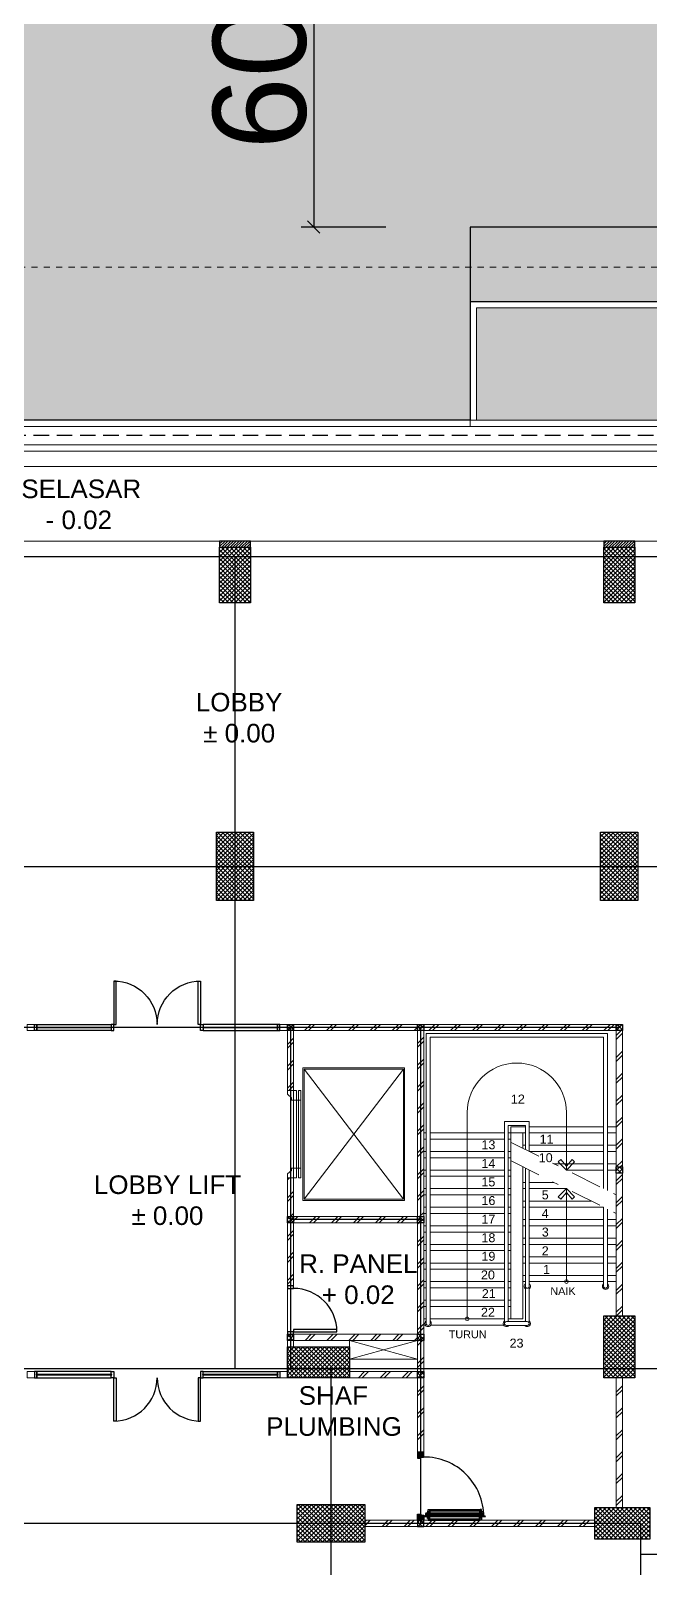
# Model space of a CAD drawing. Header units: inches. Extents: x 0 to 558, y -1 to 295.
# Drawn here: x 333.09 to 343.09, y 173.35 to 198.15 of the extents above; entities that cross this region are included whole.
import ezdxf

# ---------------------------------------------------------------- set-up
doc = ezdxf.new("R2010")
doc.units = ezdxf.units.IN
doc.header["$MEASUREMENT"] = 0
for name, pattern in [('$0$HIDDEN', [0.375, 0.25, -0.125]), ('DASHDOT', [1, 0.5, -0.25, 0, -0.25]), ('DASHDOT2', [0.5, 0.25, -0.125, 0, -0.125])]:
    doc.linetypes.add(name, pattern=pattern)
doc.layers.get('defpoints').update_dxf_attribs({"color": 1})
for name, color, linetype, lineweight in [('ars', 11, 'Continuous', 0), ('ars @ 1', 11, 'Continuous', 0), ('ARSIR', 31, 'Continuous', 5), ('ARSIR BETON', 8, 'Continuous', 5), ('DINDING2', 146, 'Continuous', 5), ('GSB', 1, 'Continuous', 15), ('KOL', 1, 'Continuous', 30), ('KOLOM', 4, 'Continuous', 9), ('lan', 7, 'Continuous', 15), ('LIFT', 15, 'Continuous', 15), ('NOT', 7, 'Continuous', 20), ('RUMPUT', 93, 'Continuous', 0), ('SANITAIR', 15, 'Continuous', 9), ('Stair', 7, 'Continuous', 15), ('tem', 5, 'Continuous', 20), ('u', 6, 'Continuous', 20)]:
    doc.layers.add(name, color=color, linetype=linetype, lineweight=lineweight)
doc.layers.add('as', color=1, linetype='Continuous', plot=False)
for name, color, linetype in [('HID', 1, 'Continuous'), ('KACA', 151, 'Continuous'), ('Kusen', 30, 'Continuous'), ('LANTAI', 57, 'Continuous'), ('STL', 6, 'Continuous')]:
    doc.layers.add(name, color=color, linetype=linetype)
doc.styles.add('RM25', font='arial.ttf')
doc.styles.get("Standard").update_dxf_attribs({"font": 'arial.ttf'})
doc.dimstyles.new('sk-100 (SITE)', dxfattribs={"dimtxt": 1.5, "dimasz": 0.2, "dimexe": 0.2, "dimexo": 0, "dimgap": 0.1, "dimtad": 1, "dimdec": 0, "dimlfac": 100, "dimzin": 0, "dimdsep": 46, "dimtxsty": 'Standard', "dimblk": 'OBLIQUE', "dimcen": 0.09, "dimadec": 0, "dimazin": 0, "dimtfac": 1, "dimtdec": 0, "dimtofl": 0, "dimtmove": 0, "dimatfit": 3, "dimldrblk": 'OBLIQUE', "dimfxl": 1, "dimtolj": 1, "dimtzin": 0, "dimarcsym": 0})
pattern_1 = [(45, (0, -5), (-0.03535534, 0.03535534), []), (135, (0, -5), (-0.03535534, -0.03535534), [])]
pattern_2 = [(45, (6.3875, 0.04), (-0.1767767, 0.1767767), []), (45, (6.45, 0.04), (-0.1767767, 0.1767767), [])]
pattern_3 = [(225, (1.1, 1e-06), (-0.014142, 0.014142), []), (135, (1.1, 1e-06), (0.014142, 0.014142), [])]
pattern_4 = [(315, (-2e-13, 1e-06), (0.014142, 0.014142), []), (45, (-2e-13, 1e-06), (-0.014142, 0.014142), [])]
pattern_5 = [(45, (1595.60661, -394.4702), (-0.176776695, 0.176776695), []), (45, (1595.66911, -394.4702), (-0.176776695, 0.176776695), [])]
pattern_6 = [(45, (1595.55162, -394.4702), (-0.176776695, 0.176776695), []), (45, (1595.61412, -394.4702), (-0.176776695, 0.176776695), [])]
pattern_7 = [(86.66969, (37.0798, 226.14725), (-0.5066041, 0.569206), [0.142875, -0.934755]), (41.66969, (37.0798, 226.14725), (-0.5066045, 0.5692064), [0.142875, -0.619125]), (131.66969, (37.0798, 226.14725), (-0.5692064, -0.5066045), [0.142875, -0.619125])]

# ---------------------------------------------------------------- blocks, each defined once
blk = doc.blocks.new('k1')
at = {"layer": 'ars'}
h = blk.add_hatch(dxfattribs=at)
h.set_pattern_fill('_USER', color=256, scale=0.05, angle=45, double=1, pattern_type=0)
h.set_pattern_definition(pattern_1)
h.paths.add_polyline_path([(-0.3, -0.55), (0.3, -0.55), (0.3, 0.55), (-0.3, 0.55)])
at = {"layer": 'KOL'}
blk.add_lwpolyline([(-0.3, -0.55), (0.3, -0.55), (0.3, 0.55), (-0.3, 0.55)], close=True, dxfattribs=at)
blk = doc.blocks.new('k3')
at = {"layer": 'ars'}
h = blk.add_hatch(dxfattribs=at)
h.set_pattern_fill('_USER', color=256, scale=0.05, angle=45, double=1, pattern_type=0)
h.set_pattern_definition([(45, (0, -5.05), (-0.03535534, 0.03535534), []), (135, (0, -5.05), (-0.03535534, -0.03535534), [])])
h.paths.add_polyline_path([(-0.25, -0.45), (0.25, -0.45), (0.25, 0.45), (-0.25, 0.45)])
at = {"layer": 'KOL'}
blk.add_lwpolyline([(-0.25, -0.45), (0.25, -0.45), (0.25, 0.45), (-0.25, 0.45)], close=True, dxfattribs=at)
blk = doc.blocks.new('K 10.10')
at = {"layer": 'ars'}
h = blk.add_hatch(dxfattribs=at)
h.set_pattern_fill('_USER', color=256, scale=0.05, angle=45, double=1, pattern_type=0)
h.set_pattern_definition([(45, (0, 0), (-0.035355339, 0.035355339), []), (135, (0, 0), (-0.035355339, -0.035355339), [])])
h.paths.add_polyline_path([(1560.538, 1380.407), (1560.638, 1380.407), (1560.638, 1380.507), (1560.538, 1380.507)])
at = {"layer": 'KOL'}
blk.add_lwpolyline([(1560.538, 1380.407), (1560.638, 1380.407), (1560.638, 1380.507), (1560.538, 1380.507)], close=True, dxfattribs=at)
blk = doc.blocks.new('D-P90')
at = {"layer": 'ars'}
h = blk.add_hatch(dxfattribs=at)
h.set_pattern_fill('ANSI37', color=256, scale=0.005, angle=-90, style=0)
h.set_pattern_definition([(45, (-1350.94906, -1248.591899), (0.01122532015, -0.01122532015), []), (315, (-1350.94906, -1248.591899), (-0.01122532015, -0.01122532015), [])])
h.paths.add_polyline_path([(0.009, -0.183, -0.414214), (0.01, -0.184), (0.01, -1.116, -0.414214), (0.009, -1.117), (-0.034, -1.117, 0.414214), (-0.037, -1.12), (-0.037, -1.142, -1), (-0.038, -1.142), (-0.038, -0.158, -1), (-0.037, -0.158), (-0.037, -0.181, 0.414214), (-0.034, -0.183)])
at = {"layer": 'as'}
for p, q in [((-0.04, -0.158), (-0.046, -0.158)), ((-0.042, -0.161), (-0.042, -0.155))]:
    blk.add_line(p, q, dxfattribs=at)
at = {"layer": 'HID'}
for p, q in [((-0.044, -0.125), (-0.092, -0.077)), ((-0.042, -0.123), (-0.091, -0.075)), ((-0.066, -0.147), (-0.023, -0.104)), ((-0.063, -0.147), (-0.023, -0.107)), ((0.966, -0.147), (0.923, -0.104)), ((0.963, -0.147), (0.923, -0.107)), ((0.942, -0.123), (0.991, -0.075)), ((0.944, -0.125), (0.992, -0.077))]:
    blk.add_line(p, q, dxfattribs=at)
for points in [[(-0.044, -0.125), (-0.044, -0.125), (-0.042, -0.123), (-0.042, -0.123)], [(0.944, -0.125), (0.944, -0.125), (0.942, -0.123), (0.942, -0.123)]]:
    blk.add_lwpolyline(points, dxfattribs=at)
at = {"layer": 'KOL'}
blk.add_line((0.97, -0.13), (0.97, -0.15), dxfattribs=at)
at = {"layer": 'Kusen', "ltscale": 2}
for p, q in [((-0.099, -0.221), (-0.099, -1.06)), ((-0.079, -0.241), (-0.079, -1.06)), ((-0.074, -0.211), (-0.04, -0.211)), ((-0.074, -0.221), (-0.074, -0.211)), ((-0.074, -0.251), (-0.074, -0.241)), ((-0.061, -0.251), (-0.061, -0.211)), ((-0.04, -0.251), (-0.04, -0.211)), ((0.046, -0.211), (0.012, -0.211)), ((0.012, -0.251), (0.012, -0.211)), ((0.033, -0.251), (0.033, -0.211)), ((0.046, -0.221), (0.046, -0.211)), ((0.046, -0.251), (0.046, -0.241)), ((0.053, -0.241), (0.053, -1.06)), ((0.073, -0.221), (0.073, -1.06)), ((-0.074, -0.251), (-0.04, -0.251)), ((0.046, -0.251), (0.012, -0.251)), ((-0.074, -1.05), (-0.04, -1.05)), ((-0.074, -1.05), (-0.074, -1.06)), ((-0.074, -1.08), (-0.074, -1.09)), ((-0.074, -1.09), (-0.04, -1.09)), ((-0.061, -1.05), (-0.061, -1.09)), ((-0.04, -1.05), (-0.04, -1.09)), ((0.046, -1.05), (0.012, -1.05)), ((0.012, -1.05), (0.012, -1.09)), ((0.046, -1.09), (0.012, -1.09)), ((0.033, -1.05), (0.033, -1.09)), ((0.046, -1.05), (0.046, -1.06)), ((0.046, -1.08), (0.046, -1.09))]:
    blk.add_line(p, q, dxfattribs=at)
at = {"layer": 'Kusen'}
for p, q in [((-0.042, -0.155), (-0.038, -0.156)), ((-0.042, -0.157), (-0.038, -0.158))]:
    blk.add_line(p, q, dxfattribs=at)
at = {"layer": 'Kusen', "ltscale": 2}
for points in [[(-0.099, -0.241), (-0.061, -0.241), (-0.061, -0.221), (-0.099, -0.221), (-0.099, -0.241)], [(0.073, -0.241), (0.033, -0.241), (0.033, -0.221), (0.073, -0.221), (0.073, -0.241)], [(-0.101, -1.06), (-0.061, -1.06), (-0.061, -1.08), (-0.101, -1.08), (-0.101, -1.06)], [(0.073, -1.06), (0.033, -1.06), (0.033, -1.08), (0.073, -1.08), (0.073, -1.06)]]:
    blk.add_lwpolyline(points, dxfattribs=at)
at = {"layer": 'Kusen'}
blk.add_circle((-0.042, -0.158), 0.001, dxfattribs=at)
for radius, start, end in [(0.0025, 75.7804, 11.3851), (0.961, 270, 0.4597)]:
    blk.add_arc((-0.042, -0.158), radius, start, end, dxfattribs=at)
at = {"layer": 'STL'}
for p, q in [((-0.038, -0.158), (-0.038, -1.142)), ((-0.037, -0.181), (-0.037, -0.158)), ((-0.034, -0.183), (0.009, -0.183)), ((0.01, -0.184), (0.01, -1.116)), ((-0.037, -1.12), (-0.037, -1.142)), ((-0.034, -1.117), (0.009, -1.117))]:
    blk.add_line(p, q, dxfattribs=at)
for points in [[(0, -0.1), (0, -0.103), (-0.019, -0.103, 0.414214), (-0.02, -0.105), (-0.02, -0.148, -0.414214), (-0.022, -0.15), (-0.068, -0.15, -0.414214), (-0.07, -0.148), (-0.07, -0.13), (-0.067, -0.13), (-0.067, -0.146, 0.414214), (-0.065, -0.147), (-0.024, -0.147, 0.414214), (-0.023, -0.146), (-0.023, -0.102, -0.414214), (-0.021, -0.1)], [(0.9, -0.1), (0.9, -0.103), (0.919, -0.103, -0.414214), (0.92, -0.105), (0.92, -0.148, 0.414214), (0.922, -0.15), (0.968, -0.15, 0.414214), (0.97, -0.148), (0.97, -0.13), (0.967, -0.13), (0.967, -0.146, -0.414214), (0.966, -0.147), (0.925, -0.147, -0.414214), (0.923, -0.146), (0.923, -0.102, 0.414214), (0.921, -0.1)]]:
    blk.add_lwpolyline(points, format="xyb", close=True, dxfattribs=at)
blk.add_lwpolyline([(0.009, -0.182), (-0.034, -0.182, -0.414214), (-0.035, -0.181), (-0.035, -0.158, 1), (-0.04, -0.158), (-0.04, -1.142, 1), (-0.035, -1.142), (-0.035, -1.12, -0.414214), (-0.034, -1.119), (0.009, -1.119, 0.414214), (0.012, -1.116), (0.012, -0.184)], format="xyb", dxfattribs=at)
for centre, radius, start, end in [((-0.038, -0.158), 0.00075, 0, 180), ((-0.034, -0.181), 0.0025, 180, 270), ((0.009, -0.184), 0.0025, 360, 90), ((0.009, -0.184), 0.001, 360, 90), ((-0.038, -1.142), 0.00075, 180, 0), ((-0.034, -1.12), 0.0025, 90, 180), ((0.009, -1.116), 0.001, 270, 0)]:
    blk.add_arc(centre, radius, start, end, dxfattribs=at)
blk = doc.blocks.new('PINTU DARURAT')
at = {"layer": 'ARSIR'}
h = blk.add_hatch(dxfattribs=at)
h.set_pattern_fill('_USER', color=256, scale=0.02, angle=315, style=0, double=1, pattern_type=0)
h.set_pattern_definition(pattern_4)
edge = h.paths.add_edge_path()
edge.add_line((0, 0), (0.1, 0))
edge.add_line((0.1, 0), (0.1, 0.05))
edge.add_line((0.1, 0.05), (0.077, 0.05))
edge.add_line((0.077, 0.05), (0.077, 0.096))
edge.add_arc((0.076, 0.096), 0.0015, 360, 450)
edge.add_line((0.075, 0.097), (0.035, 0.097))
edge.add_arc((0.035, 0.096), 0.0015, 90, 180)
edge.add_line((0.033, 0.096), (0.033, 0.08))
edge.add_line((0.033, 0.08), (0.03, 0.08))
edge.add_line((0.03, 0.08), (0.03, 0.1))
edge.add_line((0.03, 0.1), (0, 0.1))
edge.add_line((0, 0.1), (0, 0))
h = blk.add_hatch(dxfattribs=at)
h.set_pattern_fill('_USER', color=256, scale=0.02, angle=315, style=0, double=1, pattern_type=0)
h.set_pattern_definition(pattern_4)
edge = h.paths.add_edge_path()
edge.add_line((0, 0), (0.1, 0))
edge.add_line((0.1, 0), (0.1, 0.05))
edge.add_line((0.1, 0.05), (0.077, 0.05))
edge.add_line((0.077, 0.05), (0.077, 0.096))
edge.add_arc((0.076, 0.096), 0.0015, 360, 450)
edge.add_line((0.075, 0.097), (0.035, 0.097))
edge.add_arc((0.035, 0.096), 0.0015, 90, 180)
edge.add_line((0.033, 0.096), (0.033, 0.08))
edge.add_line((0.033, 0.08), (0.03, 0.08))
edge.add_line((0.03, 0.08), (0.03, 0.1))
edge.add_line((0.03, 0.1), (0, 0.1))
edge.add_line((0, 0.1), (0, 0))
h = blk.add_hatch(dxfattribs=at)
h.set_pattern_fill('_USER', color=256, scale=0.02, angle=315, style=0, double=1, pattern_type=0)
h.set_pattern_definition(pattern_3)
edge = h.paths.add_edge_path()
edge.add_line((1.1, 0), (1, 0))
edge.add_line((1, 0), (1, 0.05))
edge.add_line((1, 0.05), (1.023, 0.05))
edge.add_line((1.023, 0.05), (1.023, 0.096))
edge.add_arc((1.024, 0.096), 0.0015, -630, -540, ccw=False)
edge.add_line((1.024, 0.097), (1.065, 0.097))
edge.add_arc((1.065, 0.096), 0.0015, -360, -270, ccw=False)
edge.add_line((1.067, 0.096), (1.067, 0.08))
edge.add_line((1.067, 0.08), (1.07, 0.08))
edge.add_line((1.07, 0.08), (1.07, 0.1))
edge.add_line((1.07, 0.1), (1.1, 0.1))
edge.add_line((1.1, 0.1), (1.1, 0))
h = blk.add_hatch(dxfattribs=at)
h.set_pattern_fill('_USER', color=256, scale=0.02, angle=315, style=0, double=1, pattern_type=0)
h.set_pattern_definition(pattern_3)
edge = h.paths.add_edge_path()
edge.add_line((1.1, 0), (1, 0))
edge.add_line((1, 0), (1, 0.05))
edge.add_line((1, 0.05), (1.023, 0.05))
edge.add_line((1.023, 0.05), (1.023, 0.096))
edge.add_arc((1.024, 0.096), 0.0015, -630, -540, ccw=False)
edge.add_line((1.024, 0.097), (1.065, 0.097))
edge.add_arc((1.065, 0.096), 0.0015, -360, -270, ccw=False)
edge.add_line((1.067, 0.096), (1.067, 0.08))
edge.add_line((1.067, 0.08), (1.07, 0.08))
edge.add_line((1.07, 0.08), (1.07, 0.1))
edge.add_line((1.07, 0.1), (1.1, 0.1))
edge.add_line((1.1, 0.1), (1.1, 0))
at = {"layer": 'KOL'}
blk.add_line((1.1, 0.1), (1.1, 0), dxfattribs=at)
blk.add_line((1.1, 0.1), (1.1, 0), dxfattribs=at)
blk.add_line((1.1, 0.1), (1.1, 0), dxfattribs=at)
blk.add_line((1.1, 0.1), (1.1, 0), dxfattribs=at)
for points in [[(0, 0), (0.1, 0), (0.1, 0.05), (0.077, 0.05), (0.077, 0.096, 0.414214), (0.075, 0.097), (0.035, 0.097, 0.414214), (0.033, 0.096), (0.033, 0.08), (0.03, 0.08), (0.03, 0.1), (0, 0.1)], [(0, 0), (0.1, 0), (0.1, 0.05), (0.077, 0.05), (0.077, 0.096, 0.414214), (0.075, 0.097), (0.035, 0.097, 0.414214), (0.033, 0.096), (0.033, 0.08), (0.03, 0.08), (0.03, 0.1), (0, 0.1)], [(1.1, 0), (1, 0), (1, 0.05), (1.023, 0.05), (1.023, 0.096, -0.414214), (1.024, 0.097), (1.065, 0.097, -0.414214), (1.067, 0.096), (1.067, 0.08), (1.07, 0.08), (1.07, 0.1), (1.1, 0.1)], [(1.1, 0), (1, 0), (1, 0.05), (1.023, 0.05), (1.023, 0.096, -0.414214), (1.024, 0.097), (1.065, 0.097, -0.414214), (1.067, 0.096), (1.067, 0.08), (1.07, 0.08), (1.07, 0.1), (1.1, 0.1)]]:
    blk.add_lwpolyline(points, format="xyb", close=True, dxfattribs=at)
at = {"layer": 'Kusen', "xscale": -1, "rotation": 180}
blk.add_blockref('D-P90', (0.1, -0.05), dxfattribs=at)
blk = doc.blocks.new('LIFT BARANG')
at = {"layer": 'LIFT'}
for p, q in [((-0.8, 1.05), (0.8, -1.05)), ((0.8, 1.05), (-0.8, -1.05))]:
    blk.add_line(p, q, dxfattribs=at)
for points in [[(-0.82, -1.07), (0.82, -1.07), (0.82, 1.07), (-0.82, 1.07)], [(-0.8, -1.05), (0.8, -1.05), (0.8, 1.05), (-0.8, 1.05)], [(-0.972, 0.55), (-0.972, 0.703), (-0.925, 0.703), (-0.925, 0.55)], [(-0.972, 0.703), (-0.972, -0.703), (-0.925, -0.703), (-0.925, 0.703)], [(-0.925, 0.55), (-0.925, -0.55), (-0.89, -0.55), (-0.89, 0.55)], [(-0.89, 0.703), (-0.89, -0.703), (-0.854, -0.703), (-0.854, 0.703)], [(-0.89, 0.703), (-0.89, 0.55), (-0.854, 0.55), (-0.854, 0.703)], [(-0.972, -0.55), (-0.972, -0.703), (-0.925, -0.703), (-0.925, -0.55)], [(-0.89, -0.55), (-0.89, -0.703), (-0.854, -0.703), (-0.854, -0.55)]]:
    blk.add_lwpolyline(points, close=True, dxfattribs=at)
for points in [[(-0.972, 0.703), (-1.072, 0.703), (-1.072, 0.643), (-1.007, 0.585), (-1.007, 0.55), (-0.972, 0.55), (-0.972, 0.703)], [(-0.972, -0.703), (-1.072, -0.703), (-1.072, -0.643), (-1.007, -0.585), (-1.007, -0.55), (-0.972, -0.55), (-0.972, -0.703)]]:
    blk.add_lwpolyline(points, dxfattribs=at)
blk = doc.blocks.new('P-70-DOBLE')
at = {"layer": 'Kusen'}
for points in [[(102.301, -17.94), (102.341, -17.94), (102.341, -18.04), (102.301, -18.04)], [(102.341, -18.04), (102.381, -18.04), (102.381, -18.74), (102.341, -18.74)], [(103.741, -18.04), (103.701, -18.04), (103.701, -18.74), (103.741, -18.74)], [(103.781, -17.94), (103.741, -17.94), (103.741, -18.04), (103.781, -18.04)]]:
    blk.add_lwpolyline(points, close=True, dxfattribs=at)
for centre, start, end in [((102.341, -18.04), 270, 360), ((103.741, -18.04), 180, 270)]:
    blk.add_arc(centre, 0.7, start, end, dxfattribs=at)
blk = doc.blocks.new('k2')
at = {"layer": 'ars'}
h = blk.add_hatch(dxfattribs=at)
h.set_pattern_fill('_USER', color=256, scale=0.05, angle=45, double=1, pattern_type=0)
h.set_pattern_definition(pattern_1)
h.paths.add_polyline_path([(-0.25, -0.5), (0.25, -0.5), (0.25, 0.5), (-0.25, 0.5)])
at = {"layer": 'KOL'}
blk.add_lwpolyline([(-0.25, -0.5), (0.25, -0.5), (0.25, 0.5), (-0.25, 0.5)], close=True, dxfattribs=at)
blk = doc.blocks.new('DEN-1 BLOK 2')
at = {"layer": 'ars'}
h = blk.add_hatch(dxfattribs=at)
h.set_pattern_fill('ANSI31', color=256, scale=0.01, style=0)
h.set_pattern_definition([(45, (27.85, 55.805), (-0.02245064, 0.02245064), [])])
h.paths.add_polyline_path([(43.15, 55.805), (43.65, 55.805), (43.65, 55.905), (43.15, 55.905)])
h = blk.add_hatch(dxfattribs=at)
h.set_pattern_fill('ANSI31', color=256, scale=0.01, style=0)
h.set_pattern_definition([(45, (34.05, 55.805), (-0.02245064, 0.02245064), [])])
h.paths.add_polyline_path([(49.35, 55.805), (49.85, 55.805), (49.85, 55.905), (49.35, 55.905)])
h = blk.add_hatch(dxfattribs=at)
h.set_pattern_fill('TEMBOK', color=256, scale=0.25)
h.set_pattern_definition([(45, (6.2, 0.03), (-0.1767767, 0.1767767), []), (45, (6.2625, 0.03), (-0.1767767, 0.1767767), [])])
h.paths.add_polyline_path([(49.55, 48.105), (46.445, 48.105), (46.445, 48.005), (49.55, 48.005)])
h = blk.add_hatch(dxfattribs=at)
h.set_pattern_fill('TEMBOK', color=256, scale=0.25)
h.set_pattern_definition([(45, (-24.8, 3.755), (-0.1767767, 0.1767767), []), (45, (-24.7375, 3.755), (-0.1767767, 0.1767767), [])])
h.paths.add_polyline_path([(49.55, 45.805), (49.65, 45.805), (49.65, 48.005), (49.55, 48.005)])
h = blk.add_hatch(dxfattribs=at)
h.set_pattern_fill('TEMBOK', color=256, scale=0.25)
h.set_pattern_definition([(45, (-24.8, 5.655), (-0.1767767, 0.1767767), []), (45, (-24.7375, 5.655), (-0.1767767, 0.1767767), [])])
h.paths.add_polyline_path([(49.55, 43.405), (49.65, 43.405), (49.65, 45.705), (49.55, 45.705)])
h = blk.add_hatch(dxfattribs=at)
h.set_pattern_fill('TEMBOK', color=256, scale=0.25)
h.set_pattern_definition([(45, (36.99484, -0.27), (-0.1767767, 0.1767767), []), (45, (37.05734, -0.27), (-0.1767767, 0.1767767), [])])
h.paths.add_polyline_path([(44.345, 44.905), (44.345, 43.885), (44.245, 43.885), (44.245, 44.905)])
h = blk.add_hatch(dxfattribs=at)
h.set_pattern_fill('TEMBOK', color=256, scale=0.25)
h.set_pattern_definition([(45, (39.18734, -0.27), (-0.1767767, 0.1767767), []), (45, (39.24984, -0.27), (-0.1767767, 0.1767767), [])])
h.paths.add_polyline_path([(46.445, 44.905), (46.445, 43.105), (46.345, 43.105), (46.345, 44.905)])
h = blk.add_hatch(dxfattribs=at)
h.set_pattern_fill('TEMBOK', color=256, scale=0.25)
h.set_pattern_definition([(45, (37.95, -0.57), (-0.1767767, 0.1767767), []), (45, (38.0125, -0.57), (-0.1767767, 0.1767767), [])])
h.paths.add_polyline_path([(46.345, 43.105), (44.345, 43.105), (44.345, 43.005), (46.345, 43.005)])
h = blk.add_hatch(dxfattribs=at)
h.set_pattern_fill('TEMBOK', color=256, scale=0.25)
h.set_pattern_definition([(45, (6.195, -0.57), (-0.1767767, 0.1767767), []), (45, (6.2575, -0.57), (-0.1767767, 0.1767767), [])])
h.paths.add_polyline_path([(46.345, 42.505), (46.445, 42.505), (46.445, 43.005), (46.345, 43.005)])
h = blk.add_hatch(dxfattribs=at)
h.set_pattern_fill('TEMBOK', color=256, scale=0.25)
h.set_pattern_definition([(45, (38.95, 0.03), (-0.1767767, 0.1767767), []), (45, (39.0125, 0.03), (-0.1767767, 0.1767767), [])])
h.paths.add_polyline_path([(46.345, 42.505), (45.245, 42.505), (45.245, 42.405), (46.345, 42.405)])
h = blk.add_hatch(dxfattribs=at)
h.set_pattern_fill('TEMBOK', color=256, scale=0.25)
h.set_pattern_definition([(45, (6.195, 0.03), (-0.1767767, 0.1767767), []), (45, (6.2575, 0.03), (-0.1767767, 0.1767767), [])])
h.paths.add_polyline_path([(46.345, 41.205), (46.445, 41.205), (46.445, 42.405), (46.345, 42.405)])
h = blk.add_hatch(dxfattribs=at)
h.set_pattern_fill('TEMBOK', color=256, scale=0.25)
h.set_pattern_definition([(45, (42.29984, -35.66), (-0.1767767, 0.1767767), []), (45, (42.36234, -35.66), (-0.1767767, 0.1767767), [])])
h.paths.add_polyline_path([(49.55, 42.405), (49.65, 42.405), (49.65, 40.315), (49.55, 40.315)])
h = blk.add_hatch(dxfattribs=at)
h.set_pattern_fill('TEMBOK', color=256, scale=0.25)
h.set_pattern_definition(pattern_2)
h.paths.add_polyline_path([(46.345, 40.005), (46.345, 40.105), (45.5, 40.105), (45.5, 40.005)])
h = blk.add_hatch(dxfattribs=at)
h.set_pattern_fill('TEMBOK', color=256, scale=0.25)
h.set_pattern_definition(pattern_2)
h.paths.add_polyline_path([(49.2, 40.005), (49.2, 40.105), (46.445, 40.105), (46.445, 40.005)])
at = {"layer": 'ars @ 1'}
h = blk.add_hatch(dxfattribs=at)
h.set_pattern_fill('TEMBOK', color=256, scale=0.25)
h.set_pattern_definition(pattern_6)
h.paths.add_polyline_path([(44.345, 48.005), (44.245, 48.005), (44.245, 47.038), (44.345, 47.038)])
h = blk.add_hatch(dxfattribs=at)
h.set_pattern_fill('TEMBOK', color=256, scale=0.25)
h.set_pattern_definition(pattern_5)
h.paths.add_polyline_path([(44.345, 48.105), (44.345, 48.005), (46.345, 48.005), (46.345, 48.105)])
h = blk.add_hatch(dxfattribs=at)
h.set_pattern_fill('TEMBOK', color=256, scale=0.25)
h.set_pattern_definition([(45, (1595.51412, -394.4702), (-0.176776695, 0.176776695), []), (45, (1595.57662, -394.4702), (-0.176776695, 0.176776695), [])])
h.paths.add_polyline_path([(46.345, 48.005), (46.445, 48.005), (46.445, 45.005), (46.345, 45.005)])
h = blk.add_hatch(dxfattribs=at)
h.set_pattern_fill('TEMBOK', color=256, scale=0.25)
h.set_pattern_definition(pattern_6)
h.paths.add_polyline_path([(44.345, 45.632), (44.245, 45.632), (44.245, 45.005), (44.345, 45.005)])
h = blk.add_hatch(dxfattribs=at)
h.set_pattern_fill('TEMBOK', color=256, scale=0.25)
h.set_pattern_definition(pattern_5)
h.paths.add_polyline_path([(44.345, 45.005), (44.345, 44.905), (46.345, 44.905), (46.345, 45.005)])
for p, q in [((46.345, 43.005), (45.245, 42.705)), ((45.245, 43.005), (46.345, 42.705)), ((45.245, 42.905), (45.245, 43.005)), ((45.245, 42.705), (46.345, 42.705))]:
    blk.add_line(p, q)
at = {"layer": 'ars'}
for p, q in [((49.41, 47.961), (46.485, 47.961)), ((46.485, 47.961), (46.485, 43.28)), ((49.348, 47.899), (46.548, 47.899)), ((46.548, 47.899), (46.548, 43.28)), ((49.348, 47.899), (49.348, 45.455)), ((49.41, 47.961), (49.41, 45.424)), ((48.148, 46.539), (47.748, 46.539)), ((47.748, 46.539), (47.748, 43.28)), ((48.085, 46.476), (47.81, 46.476)), ((47.81, 46.476), (47.81, 43.311)), ((48.085, 46.455), (47.85, 46.455)), ((47.85, 46.355), (47.85, 46.455)), ((48.085, 46.476), (48.085, 46.086)), ((48.148, 46.539), (48.148, 46.055)), ((49.348, 46.455), (48.148, 46.455)), ((49.55, 46.455), (49.41, 46.455)), ((46.485, 46.255), (46.445, 46.255)), ((47.748, 46.255), (46.548, 46.255)), ((47.85, 46.255), (47.81, 46.255)), ((48.085, 46.155), (48.045, 46.155)), ((49.348, 46.155), (48.148, 46.155)), ((49.55, 46.155), (49.41, 46.155)), ((46.485, 45.955), (46.445, 45.955)), ((47.748, 45.955), (46.548, 45.955)), ((47.85, 45.955), (47.81, 45.955)), ((46.485, 45.655), (46.445, 45.655)), ((47.748, 45.655), (46.548, 45.655)), ((47.85, 45.655), (47.81, 45.655)), ((48.085, 45.786), (48.085, 43.311)), ((48.148, 45.755), (48.148, 43.28)), ((49.348, 45.855), (48.547, 45.855)), ((49.55, 45.855), (49.41, 45.855)), ((48.085, 45.555), (48.045, 45.555)), ((48.547, 45.555), (48.148, 45.555)), ((46.485, 45.355), (46.445, 45.355)), ((47.748, 45.355), (46.548, 45.355)), ((47.85, 45.355), (47.81, 45.355)), ((48.085, 45.255), (48.045, 45.255)), ((49.147, 45.255), (48.148, 45.255)), ((49.348, 45.155), (49.348, 43.88)), ((46.485, 45.055), (46.445, 45.055)), ((47.748, 45.055), (46.548, 45.055)), ((47.85, 45.055), (47.81, 45.055)), ((48.085, 44.955), (48.045, 44.955)), ((49.348, 44.955), (48.148, 44.955)), ((49.41, 45.124), (49.41, 43.88)), ((49.55, 44.955), (49.41, 44.955)), ((46.485, 44.755), (46.445, 44.755)), ((47.748, 44.755), (46.548, 44.755)), ((47.85, 44.755), (47.81, 44.755)), ((46.485, 44.455), (46.445, 44.455)), ((47.748, 44.455), (46.548, 44.455)), ((47.85, 44.455), (47.81, 44.455)), ((48.085, 44.655), (48.045, 44.655)), ((49.348, 44.655), (48.148, 44.655)), ((49.55, 44.655), (49.41, 44.655)), ((48.085, 44.355), (48.045, 44.355)), ((49.348, 44.355), (48.148, 44.355)), ((49.55, 44.355), (49.41, 44.355)), ((46.485, 44.155), (46.445, 44.155)), ((47.748, 44.155), (46.548, 44.155)), ((47.85, 44.155), (47.81, 44.155)), ((48.085, 44.055), (48.045, 44.055)), ((49.348, 44.055), (48.148, 44.055)), ((49.55, 44.055), (49.41, 44.055)), ((46.485, 43.855), (46.445, 43.855)), ((47.748, 43.855), (46.548, 43.855)), ((47.85, 43.855), (47.81, 43.855)), ((46.485, 43.555), (46.445, 43.555)), ((47.748, 43.555), (46.548, 43.555)), ((47.85, 43.555), (47.81, 43.555)), ((46.472, 43.255), (46.445, 43.255)), ((47.734, 43.255), (46.561, 43.255)), ((47.779, 43.311), (48.116, 43.311)), ((47.779, 43.249), (48.116, 43.249))]:
    blk.add_line(p, q, dxfattribs=at)
for centre, radius, start, end in [((48.116, 43.88), 0.0512, 127.5719, 232.4281), ((48.116, 43.88), 0.0512, 307.5719, 52.4281), ((49.379, 43.88), 0.0512, 127.5719, 52.4281), ((48.116, 43.88), 0.0312, 180, 0), ((49.379, 43.88), 0.0312, 180, 0), ((46.516, 43.28), 0.0512, 127.5719, 52.4281), ((46.516, 43.28), 0.0312, 180, 0), ((47.779, 43.28), 0.0512, 127.5719, 322.4281), ((47.779, 43.28), 0.0312, 90, 270), ((47.779, 43.28), 0.0512, 37.5719, 52.4281), ((48.116, 43.28), 0.0512, 217.5719, 52.4281), ((48.116, 43.28), 0.0512, 127.5719, 142.4281), ((48.116, 43.28), 0.0312, 270, 90)]:
    blk.add_arc(centre, radius, start, end, dxfattribs=at)
at = {"layer": 'as', "linetype": '$0$HIDDEN'}
blk.add_line((80.15, 57.605), (0.45, 57.605), dxfattribs=at)
at = {"layer": 'as'}
for p, q in [((0, 55.655), (74.4, 55.655)), ((43.4, 55.655), (43.4, 42.555)), ((-0.25, 50.655), (80.6, 50.655)), ((49.6, 48.055), (37.2, 48.055)), ((44.295, 48.055), (44.295, 42.555)), ((46.395, 48.055), (46.395, 40.055)), ((46.395, 44.955), (44.295, 44.955)), ((6.2, 42.555), (80.6, 42.555)), ((44.95, 12.755), (44.95, 42.555)), ((36.85, 40.055), (49.95, 40.055)), ((49.95, 15.255), (49.95, 40.055)), ((49.95, 39.555), (86.8, 39.555))]:
    blk.add_line(p, q, dxfattribs=at)
at = {"layer": 'KACA'}
for points in [[(40.195, 48.058), (41.415, 48.058), (41.415, 48.053), (40.195, 48.053)], [(42.875, 48.058), (44.095, 48.058), (44.095, 48.053), (42.875, 48.053)], [(40.195, 42.452), (41.415, 42.452), (41.415, 42.457), (40.195, 42.457)], [(42.875, 42.452), (44.095, 42.452), (44.095, 42.457), (42.875, 42.457)]]:
    blk.add_lwpolyline(points, close=True, dxfattribs=at)
at = {"layer": 'KOL'}
for points in [[(43.15, 55.805), (43.65, 55.805), (43.65, 55.905), (43.15, 55.905)], [(49.35, 55.805), (49.85, 55.805), (49.85, 55.905), (49.35, 55.905)]]:
    blk.add_lwpolyline(points, close=True, dxfattribs=at)
at = {"layer": 'Kusen'}
for p, q in [((43.65, 55.855), (43.65, 55.855)), ((49.85, 55.855), (49.85, 55.855))]:
    blk.add_line(p, q, dxfattribs=at)
for points in [[(40.165, 48.105), (40.205, 48.105), (40.205, 48.005), (40.165, 48.005)], [(41.405, 48.005), (40.205, 48.005), (40.205, 48.105), (41.405, 48.105)], [(42.885, 48.005), (44.085, 48.005), (44.085, 48.105), (42.885, 48.105)], [(44.125, 48.105), (44.085, 48.105), (44.085, 48.005), (44.125, 48.005)], [(44.245, 43.885), (44.245, 43.845), (44.345, 43.845), (44.345, 43.885)], [(44.345, 43.185), (44.345, 43.145), (45.045, 43.145), (45.045, 43.185)], [(44.245, 43.145), (44.245, 43.105), (44.345, 43.105), (44.345, 43.145)], [(40.165, 42.405), (40.205, 42.405), (40.205, 42.505), (40.165, 42.505)], [(41.405, 42.505), (40.205, 42.505), (40.205, 42.405), (41.405, 42.405)], [(42.885, 42.505), (44.085, 42.505), (44.085, 42.405), (42.885, 42.405)], [(44.125, 42.405), (44.085, 42.405), (44.085, 42.505), (44.125, 42.505)]]:
    blk.add_lwpolyline(points, close=True, dxfattribs=at)
blk.add_arc((44.345, 43.145), 0.7, 0, 90, dxfattribs=at)
at = {"layer": 'lan'}
for p, q in [((0.45, 57.105), (86.35, 57.105)), ((47.148, 46.682), (47.148, 43.355)), ((48.747, 45.755), (48.747, 46.682)), ((46.485, 46.355), (46.445, 46.355)), ((47.748, 46.355), (46.548, 46.355)), ((48.085, 46.355), (47.81, 46.355)), ((47.85, 46.355), (47.85, 43.355)), ((48.045, 46.355), (48.045, 46.106)), ((49.348, 46.355), (48.148, 46.355)), ((49.55, 46.355), (49.41, 46.355)), ((46.485, 46.055), (46.445, 46.055)), ((47.748, 46.055), (46.548, 46.055)), ((47.85, 46.055), (47.81, 46.055)), ((49.348, 46.055), (48.148, 46.055)), ((49.55, 46.055), (49.41, 46.055)), ((46.485, 45.755), (46.445, 45.755)), ((47.748, 45.755), (46.548, 45.755)), ((47.85, 45.755), (47.81, 45.755)), ((48.045, 45.806), (48.045, 43.355)), ((49.348, 45.755), (48.747, 45.755)), ((49.55, 45.755), (49.41, 45.755)), ((46.485, 45.455), (46.445, 45.455)), ((47.748, 45.455), (46.548, 45.455)), ((47.85, 45.455), (47.81, 45.455)), ((48.085, 45.455), (48.045, 45.455)), ((48.747, 45.455), (48.148, 45.455)), ((48.747, 43.955), (48.747, 45.455)), ((46.485, 45.155), (46.445, 45.155)), ((47.748, 45.155), (46.548, 45.155)), ((47.85, 45.155), (47.81, 45.155)), ((48.085, 45.155), (48.045, 45.155)), ((49.348, 45.155), (48.148, 45.155)), ((46.485, 44.855), (46.445, 44.855)), ((47.748, 44.855), (46.548, 44.855)), ((47.85, 44.855), (47.81, 44.855)), ((48.085, 44.855), (48.045, 44.855)), ((49.348, 44.855), (48.148, 44.855)), ((49.55, 44.855), (49.41, 44.855)), ((46.485, 44.555), (46.445, 44.555)), ((47.748, 44.555), (46.548, 44.555)), ((47.85, 44.555), (47.81, 44.555)), ((48.085, 44.555), (48.045, 44.555)), ((49.348, 44.555), (48.148, 44.555)), ((49.55, 44.555), (49.41, 44.555)), ((46.485, 44.255), (46.445, 44.255)), ((47.748, 44.255), (46.548, 44.255)), ((47.85, 44.255), (47.81, 44.255)), ((48.085, 44.255), (48.045, 44.255)), ((49.348, 44.255), (48.148, 44.255)), ((49.55, 44.255), (49.41, 44.255)), ((46.485, 43.955), (46.445, 43.955)), ((47.748, 43.955), (46.548, 43.955)), ((47.85, 43.955), (47.81, 43.955)), ((48.085, 43.955), (48.045, 43.955)), ((49.348, 43.955), (48.148, 43.955)), ((49.55, 43.955), (49.41, 43.955)), ((44.245, 43.845), (44.245, 43.145)), ((46.485, 43.655), (46.445, 43.655)), ((47.748, 43.655), (46.548, 43.655)), ((47.85, 43.655), (47.81, 43.655)), ((46.485, 43.355), (46.445, 43.355)), ((47.748, 43.355), (46.548, 43.355)), ((48.045, 43.355), (47.81, 43.355))]:
    blk.add_line(p, q, dxfattribs=at)
at = {"layer": 'lan', "linetype": 'DASHDOT'}
for p, q in [((47.854, 46.202), (49.55, 45.354)), ((47.854, 45.902), (49.55, 45.054))]:
    blk.add_line(p, q, dxfattribs=at)
at = {"layer": 'lan'}
blk.add_lwpolyline([(25.05, 55.905), (61.75, 55.905)], dxfattribs=at)
at = {"layer": 'lan', "ltscale": 2}
for points in [[(48.839, 45.923), (48.878, 45.889), (48.747, 45.755), (48.617, 45.889), (48.656, 45.923), (48.747, 45.817), (48.839, 45.923)], [(48.839, 45.287), (48.878, 45.321), (48.747, 45.455), (48.617, 45.321), (48.656, 45.287), (48.747, 45.393), (48.839, 45.287)]]:
    blk.add_lwpolyline(points, close=True, dxfattribs=at)
at = {"layer": 'lan'}
blk.add_arc((47.948, 46.682), 0.8, 0, 180, dxfattribs=at)
at = {"layer": 'SANITAIR'}
for p, q in [((86.35, 57.855), (0.45, 57.855)), ((86.35, 57.755), (0.45, 57.755)), ((86.35, 57.455), (0.45, 57.455)), ((86.35, 57.355), (0.45, 57.355))]:
    blk.add_line(p, q, dxfattribs=at)
at = {"layer": 'Stair'}
for centre in [(48.747, 43.955), (47.148, 43.355)]:
    blk.add_circle(centre, 0.0296, dxfattribs=at)
at = {"layer": 'tem'}
for points in [[(40.165, 48.105), (40.045, 48.105), (40.045, 48.005), (40.165, 48.005)], [(44.125, 48.105), (44.245, 48.105), (44.245, 48.005), (44.125, 48.005)], [(44.345, 48.005), (44.245, 48.005), (44.245, 47.038), (44.345, 47.038)], [(44.345, 48.105), (44.345, 48.005), (46.345, 48.005), (46.345, 48.105)], [(46.345, 48.005), (46.445, 48.005), (46.445, 45.005), (46.345, 45.005)], [(49.55, 48.105), (46.445, 48.105), (46.445, 48.005), (49.55, 48.005)], [(44.345, 45.632), (44.245, 45.632), (44.245, 45.005), (44.345, 45.005)], [(44.345, 44.905), (44.345, 43.885), (44.245, 43.885), (44.245, 44.905)], [(44.345, 45.005), (44.345, 44.905), (46.345, 44.905), (46.345, 45.005)], [(46.445, 44.905), (46.445, 43.105), (46.345, 43.105), (46.345, 44.905)], [(44.345, 43.005), (44.245, 43.005), (44.245, 42.905), (44.345, 42.905)], [(46.345, 43.105), (44.345, 43.105), (44.345, 43.005), (46.345, 43.005)], [(46.445, 43.005), (46.445, 42.505), (46.345, 42.505), (46.345, 43.005)], [(40.165, 42.405), (40.045, 42.405), (40.045, 42.505), (40.165, 42.505)], [(44.125, 42.405), (44.245, 42.405), (44.245, 42.505), (44.125, 42.505)], [(46.345, 42.505), (45.245, 42.505), (45.245, 42.405), (46.345, 42.405)], [(46.445, 42.405), (46.445, 41.205), (46.345, 41.205), (46.345, 42.405)], [(49.65, 42.405), (49.65, 40.305), (49.55, 40.305), (49.55, 42.405)]]:
    blk.add_lwpolyline(points, close=True, dxfattribs=at)
at = {"layer": 'tem', "ltscale": 2}
for points in [[(49.55, 45.805), (49.65, 45.805), (49.65, 48.005), (49.55, 48.005)], [(49.55, 43.405), (49.65, 43.405), (49.65, 45.705), (49.55, 45.705)], [(46.345, 40.105), (46.345, 40.005), (45.5, 40.005), (45.5, 40.105)], [(49.2, 40.105), (49.2, 40.005), (46.445, 40.005), (46.445, 40.105)]]:
    blk.add_lwpolyline(points, close=True, dxfattribs=at)
at = {"color": 2, "xscale": -1, "rotation": 270}
blk.add_blockref('PINTU DARURAT', (46.345, 40.105), dxfattribs=at)
at = {"layer": 'KOL', "xscale": -1}
for p in [(43.4, 55.355), (49.6, 55.355)]:
    blk.add_blockref('k3', p, dxfattribs=at)
for name, p, rotation in [('k1', (43.4, 50.655), 180), ('k1', (49.6, 50.655), 180), ('k2', (49.6, 42.905), 180), ('k2', (44.745, 42.655), 90)]:
    blk.add_blockref(name, p, dxfattribs=dict(at, rotation=rotation))
at = {"layer": 'KOL'}
for name, p, rotation in [('k1', (44.95, 40.055), 90), ('k3', (49.65, 40.055), 270)]:
    blk.add_blockref(name, p, dxfattribs=dict(at, rotation=rotation))
at = {"layer": 'KOLOM', "extrusion": (0, 0, -1), "zscale": -1}
for p in [(-1604.883, -1332.402), (-1606.983, -1332.402), (-1610.188, -1332.402), (-1604.883, -1335.502), (-1606.983, -1335.502), (-1604.883, -1337.402), (-1606.983, -1337.402), (-1606.983, -1338.002)]:
    blk.add_blockref('K 10.10', p, dxfattribs=at)
at = {"layer": 'KOLOM', "extrusion": (0, 0, -1), "zscale": -1, "rotation": 180}
blk.add_blockref('K 10.10', (1510.988, 1426.212), dxfattribs=at)
at = {"layer": 'KOLOM', "extrusion": (0, 0, -1), "xscale": -1, "zscale": -1, "rotation": 90}
blk.add_blockref('K 10.10', (1334.062, 1600.643), dxfattribs=at)
blk.add_blockref('K 10.10', (1334.062, 1600.643), dxfattribs=at)
at = {"layer": 'lan', "color": 2, "xscale": -1, "rotation": 180}
blk.add_blockref('P-70-DOBLE', (-60.896, 30.065), dxfattribs=at)
at = {"layer": 'lan'}
blk.add_blockref('LIFT BARANG', (45.317, 46.335), dxfattribs=at)
at = {"layer": 'lan', "color": 2}
blk.add_blockref('P-70-DOBLE', (-60.896, 60.445), dxfattribs=at)
at = {"layer": 'NOT'}
for s, width, insert, char_height, attachment_point in [('\\pi0.37623;SELASAR\\P\\pi0.76779;- 0.02', 2.66173, (39.577, 56.897), 0.3, 1), ('\\pi0.64901;LOBBY\\P\\pi0.7678;± 0.00', 2.66173, (42.119, 53.455), 0.3, 1), ('\\pi0.056192;12', 0.30472, (47.795, 46.828), 0.14482, 7), ('\\pi0.055451;13', 0.30472, (47.321, 46.089), 0.14482, 7), ('\\pi0.069429;11', 0.30472, (48.245, 46.18), 0.14482, 7), ('\\pi0.055747;14', 0.30472, (47.321, 45.789), 0.14482, 7), ('\\pi0.055698;10', 0.30472, (48.245, 45.88), 0.14482, 7), ('\\pi0.16258;LOBBY LIFT\\P\\pi0.7678;± 0.00', 2.66173, (40.961, 45.669), 0.3, 1), ('\\pi0.054907;15', 0.30472, (47.321, 45.489), 0.14482, 7), ('\\pi0.10435;5', 0.30472, (48.245, 45.28), 0.14482, 7), ('\\pi0.0555;16', 0.30472, (47.321, 45.189), 0.14482, 7), ('\\pi0.055451;17', 0.30472, (47.321, 44.889), 0.14482, 7), ('\\pi0.10227;4', 0.30472, (48.245, 44.98), 0.14482, 7), ('\\pi0.055303;18', 0.30472, (47.321, 44.589), 0.14482, 7), ('\\pi0.10494;3', 0.30472, (48.245, 44.68), 0.14482, 7), ('\\pi0.055303;19', 0.30472, (47.321, 44.289), 0.14482, 7), ('\\pi0.1044;2', 0.30472, (48.245, 44.38), 0.14482, 7), ('\\pi0.022805;R. PANEL\\P\\pi0.38808;+ 0.02', 1.90761, (44.412, 44.394), 0.3, 1), ('\\pi0.12569;1', 0.30472, (48.245, 44.08), 0.14482, 7), ('\\pi0.047647;20', 0.30472, (47.321, 43.989), 0.14482, 7), ('\\pi0.061378;21', 0.30472, (47.321, 43.689), 0.14482, 7), ('\\pi0.048141;22', 0.30472, (47.321, 43.389), 0.14482, 7), ('\\pi0.0474;23', 0.30472, (47.783, 42.888), 0.14482, 7), ('\\pi0.79103;SHAF \\P\\pi0.26562;PLUMBING', 2.66173, (43.637, 41.463), 0.3, 7)]:
    blk.add_mtext_dynamic_manual_height_columns(s, width=width, gutter_width=1, heights=[0], dxfattribs=dict(at, insert=insert, char_height=char_height, attachment_point=attachment_point))
at = {"layer": 'NOT', "char_height": 0.125, "attachment_point": 7, "style": 'RM25'}
for s, width, insert in [('\\pi0.035295;NAIK', 0.46452, (48.453, 43.74)), ('\\pi-0.023543;TURUN', 0.5456, (46.872, 43.04))]:
    blk.add_mtext_dynamic_manual_height_columns(s, width=width, gutter_width=1.25, heights=[0], dxfattribs=dict(at, insert=insert))
blk = doc.blocks.new('_Oblique')
at = {"color": 0, "linetype": 'ByBlock', "lineweight": -2}
blk.add_line((-0.5, -0.5), (0.5, 0.5), dxfattribs=at)
blk = doc.blocks.new('*D188')
at = {"layer": 'defpoints', "color": 0}
for p in [(338.823, 200.987), (337.657, 194.987), (338.823, 194.987)]:
    blk.add_point(p, dxfattribs=at)
at = {"layer": 'u', "color": 0, "lineweight": -2}
for p, q in [((338.823, 200.987), (337.457, 200.987)), ((337.657, 200.987), (337.657, 194.987)), ((338.823, 194.987), (337.457, 194.987))]:
    blk.add_line(p, q, dxfattribs=at)
at = {"layer": 'u', "color": 0, "lineweight": -2, "xscale": 0.2, "yscale": 0.2, "zscale": 0.2}
for p, rotation in [((337.657, 200.987), 89.99999999988276), ((337.657, 194.987), 269.9999999998827)]:
    blk.add_blockref('_Oblique', p, dxfattribs=dict(at, rotation=rotation))
at = {"layer": 'u', "color": 0, "insert": (336.791, 197.987), "char_height": 1.5, "attachment_point": 5, "rotation": 90}
blk.add_mtext('\\A1;600', dxfattribs=at)

msp = doc.modelspace()

# ---------------------------------------------------------------- hatches: boundary and pattern name
at = {"layer": 'ARSIR'}
h = msp.add_hatch(dxfattribs=at)
h.set_pattern_fill('AR-HBONE', color=256, scale=0.1, style=0)
h.set_pattern_definition([(48.3303, (286.4504, 190.3616), (-0.0328619, 0.5647301), [1.2, -0.4]), (138.3303, (286.71633, 190.6604), (-0.0328619, 0.5647301), [1.2, -0.4])])
edge = h.paths.add_edge_path()
edge.add_line((389.5053, 197.3816), (390.3055, 198.2758))
edge.add_arc((380.07, 186.8365), 15.35, 48.17902, 90)
edge.add_line((380.07, 202.1865), (288.3873, 202.1865))
edge.add_arc((288.3873, 203.9865), 1.8, 180, 270, ccw=False)
edge.add_line((286.5873, 203.9865), (286.5873, 204.9768))
edge.add_line((286.5873, 204.9768), (285.3873, 204.9768))
edge.add_line((285.3873, 204.9768), (285.3873, 203.9865))
edge.add_arc((288.3873, 203.9865), 3, 180, 270)
edge.add_line((288.3873, 200.9865), (380.07, 200.9865))
edge.add_arc((380.07, 186.8365), 14.15, 48.17902, 90, ccw=False)
h = msp.add_hatch(dxfattribs=at)
h.set_pattern_fill('AR-HBONE', color=256, scale=0.004, style=0)
h.set_pattern_definition([(45, (97.41734, -7.36865), (6e-17, 0.5747364), [1.2192, -0.4064]), (135, (97.7047, -7.0813), (6e-17, 0.5747364), [1.2192, -0.4064])])
edge = h.paths.add_edge_path()
edge.add_line((387.02, 163.1715), (388.22, 163.1715))
edge.add_line((388.22, 163.1715), (388.22, 186.8365))
edge.add_arc((380.07, 186.8365), 8.15, 0, 90)
edge.add_line((380.07, 194.9865), (340.1822, 194.9865))
edge.add_line((340.1822, 194.9865), (340.1822, 193.7865))
edge.add_line((340.1822, 193.7865), (380.07, 193.7865))
edge.add_arc((380.07, 186.8365), 6.95, 0, 90, ccw=False)
edge.add_line((387.02, 186.8365), (387.02, 163.1715))
at = {"layer": 'ARSIR BETON'}
h = msp.add_hatch(dxfattribs=at)
h.set_pattern_fill('AR-HBONE', color=256, scale=0.004, style=0)
h.set_pattern_definition([(45, (37.0798, 226.14725), (6e-17, 0.5747364), [1.2192, -0.4064]), (135, (37.36716, 226.4346), (6e-17, 0.5747364), [1.2192, -0.4064])])
edge = h.paths.add_edge_path()
edge.add_arc((191.2828, 190.0679), 14, 90, 180)
edge.add_line((177.2828, 190.0679), (177.2828, 133.2715))
edge.add_arc((191.2827, 133.2715), 14, 179.99992, 263.11919)
edge.add_line((189.6055, 119.3724), (189.6055, 112.3227))
edge.add_line((189.6055, 112.3227), (189.7055, 112.3227))
edge.add_line((189.7055, 112.3227), (189.7055, 112.2227))
edge.add_line((189.7055, 112.2227), (201.7055, 112.2227))
edge.add_line((201.7055, 112.2227), (201.7055, 119.2715))
edge.add_line((201.7055, 119.2715), (380.22, 119.2715))
edge.add_arc((380.22, 133.2715), 14, 270, 360)
edge.add_line((394.22, 133.2715), (394.22, 186.8365))
edge.add_arc((380.07, 186.8365), 14.15, 0.00002, 89.99998)
edge.add_line((380.07, 200.9865), (288.3873, 200.9865))
edge.add_arc((288.3873, 203.9865), 3, 180, 270, ccw=False)
edge.add_line((285.3873, 203.9865), (285.3986, 204.9823))
edge.add_line((285.3986, 204.9823), (271.3873, 205.1475))
edge.add_line((271.3873, 205.1475), (271.3873, 204.9086))
edge.add_arc((270.5466, 204.9086), 0.8408, 270, 359.99999, ccw=False)
edge.add_line((270.5466, 204.0679), (191.2828, 204.0679))
edge = h.paths.add_edge_path()
edge.add_line((191.2672, 197.9562), (265.7566, 197.9585))
edge.add_arc((265.7568, 189.203), 8.7555, 41.343, 90.00169, ccw=False)
edge.add_line((272.3302, 194.9865), (332.5823, 194.9865))
edge.add_line((332.5823, 194.9865), (332.5823, 191.8715))
edge.add_line((332.5823, 191.8715), (340.1822, 191.8715))
edge.add_line((340.1822, 191.8715), (340.1822, 194.9865))
edge.add_line((340.1822, 194.9865), (380.07, 194.9865))
edge.add_arc((380.07, 186.8365), 8.15, 0, 90, ccw=False)
edge.add_line((388.22, 186.8365), (388.22, 163.1715))
edge.add_line((388.22, 163.1715), (388.22, 157.7117))
edge.add_line((388.22, 157.7117), (388.22, 133.2715))
edge.add_arc((380.22, 133.2715), 8, -90, 0, ccw=False)
edge.add_line((380.22, 125.2715), (191.2828, 125.2715))
edge.add_arc((191.185, 133.1732), 7.9023, 180.12317, 270.70845, ccw=False)
edge.add_line((183.2828, 133.1562), (183.2675, 189.9541))
edge.add_arc((191.2675, 189.9563), 8, 90.00169, 180.01541, ccw=False)
at = {"layer": 'RUMPUT'}
h = msp.add_hatch(dxfattribs=at)
h.set_pattern_fill('GRASS', color=256, scale=0.03, angle=356.66969, style=0)
h.set_pattern_definition(pattern_7)
edge = h.paths.add_edge_path()
edge.add_line((394.22, 171.6524), (402.698, 171.6524))
edge.add_line((402.698, 171.6524), (406.8633, 171.9326))
edge.add_line((406.8633, 171.9326), (407.1349, 173.6574))
edge.add_line((407.1349, 173.6574), (416.4205, 172.1948))
edge.add_line((416.4205, 172.1948), (417.0895, 176.4425))
edge.add_line((417.0895, 176.4425), (434.0908, 173.7645))
edge.add_line((434.0908, 173.7645), (442.2259, 174.3118))
edge.add_line((442.2259, 174.3118), (445.141, 192.7643))
edge.add_line((445.141, 192.7643), (418.5729, 196.9616))
edge.add_line((418.5729, 196.9616), (402.3997, 199.5091))
edge.add_line((402.3997, 199.5091), (401.9329, 196.5456))
edge.add_line((401.9329, 196.5456), (390.18, 198.3869))
edge.add_arc((380.07, 186.8365), 15.35, 48.80437, 90)
edge.add_line((380.07, 202.1865), (288.3873, 202.1865))
edge.add_arc((288.3873, 203.9865), 1.8, 180, 270, ccw=False)
edge.add_line((286.5873, 203.9865), (286.5873, 204.7646))
edge.add_line((286.5873, 204.7646), (489.7232, 202.4653))
edge.add_line((489.7232, 202.4653), (489.009, 190.7748))
edge.add_line((489.009, 190.7748), (447.5074, 192.7549))
edge.add_line((447.5074, 192.7549), (448.3956, 174.0667))
edge.add_line((448.3956, 174.0667), (421.3302, 172.0652))
edge.add_line((421.3302, 172.0652), (401.0645, 170.836))
edge.add_line((401.0645, 170.836), (400.9341, 157.9843))
edge.add_line((400.9341, 157.9843), (400.8036, 145.1327))
edge.add_line((400.8036, 145.1327), (400.9017, 135.2859))
edge.add_line((400.9017, 135.2859), (401.5003, 132.6794))
edge.add_line((401.5003, 132.6794), (401.2595, 116.478))
edge.add_line((401.2595, 116.478), (378.6535, 115.7086))
edge.add_line((378.6535, 115.7086), (368.9216, 115.7377))
edge.add_line((368.9216, 115.7377), (346.0892, 112.9076))
edge.add_line((346.0892, 112.9076), (341.1309, 112.1001))
edge.add_line((341.1309, 112.1001), (333.7244, 111.8362))
edge.add_line((333.7244, 111.8362), (331.0738, 112.2718))
edge.add_line((331.0738, 112.2718), (324.3803, 115.2754))
edge.add_line((324.3803, 115.2754), (321.6092, 115.9684))
edge.add_line((321.6092, 115.9684), (289.1333, 113.6571))
edge.add_line((289.1333, 113.6571), (289.1333, 118.0715))
edge.add_line((289.1333, 118.0715), (380.22, 118.0715))
edge.add_arc((380.22, 133.2715), 15.2, 270, 360)
edge.add_line((395.42, 133.2715), (395.42, 171.6524))
h = msp.add_hatch(dxfattribs=at)
h.set_pattern_fill('GRASS', color=256, scale=0.03, angle=356.66969, style=0)
h.set_pattern_definition(pattern_7)
edge = h.paths.add_edge_path()
edge.add_line((344.5373, 163.1715), (345.8998, 163.1715))
edge.add_line((345.8998, 163.1715), (345.8998, 163.2715))
edge.add_line((345.8998, 163.2715), (386.92, 163.2715))
edge.add_line((386.92, 163.2715), (386.92, 186.8365))
edge.add_arc((380.07, 186.8365), 6.85, 0, 90)
edge.add_line((380.07, 193.6865), (340.2822, 193.6865))
edge.add_line((340.2822, 193.6865), (340.2822, 191.8715))
edge.add_line((340.2822, 191.8715), (379.3378, 191.8715))
edge.add_arc((379.3373, 189.1215), 2.75, 0.00019, 89.98953, ccw=False)
edge.add_line((382.0873, 189.1215), (382.0873, 172.5215))
edge.add_line((382.0873, 172.5215), (344.5373, 172.5215))
edge.add_line((344.5373, 172.5215), (344.5373, 163.1715))
edge = h.paths.add_edge_path()
edge.add_line((345.8998, 152.6715), (344.5373, 152.6715))
edge.add_line((344.5373, 152.6715), (344.5373, 150.8215))
edge.add_line((344.5373, 150.8215), (382.0873, 150.8215))
edge.add_line((382.0873, 150.8215), (382.0873, 134.2215))
edge.add_arc((379.3373, 134.2215), 2.75, 270, 360, ccw=False)
edge.add_line((379.3373, 131.4715), (340.2822, 131.4715))
edge.add_line((340.2822, 131.4715), (340.2822, 130.3715))
edge.add_line((340.2822, 130.3715), (370.2822, 130.3715))
edge.add_line((370.2822, 130.3715), (370.2822, 126.5715))
edge.add_line((370.2822, 126.5715), (380.22, 126.5715))
edge.add_arc((380.22, 133.2715), 6.7, 270, 360)
edge.add_line((386.92, 133.2715), (386.92, 157.6117))
edge.add_line((386.92, 157.6117), (382.0873, 157.6117))
edge.add_line((382.0873, 157.6117), (382.0873, 152.5715))
edge.add_line((382.0873, 152.5715), (345.8998, 152.5715))
edge.add_line((345.8998, 152.5715), (345.8998, 152.6715))

# ---------------------------------------------------------------- linework, layer by layer
at = {"layer": 'DINDING2'}
for points in [[(380.07, 193.7865), (340.1822, 193.7865), (340.1822, 191.7715), (379.3378, 191.7715, -0.414159)], [(380.07, 193.6865), (340.2822, 193.6865), (340.2822, 191.8715), (379.3378, 191.8715, -0.414159)]]:
    msp.add_lwpolyline(points, format="xyb", dxfattribs=at)
at = {"layer": 'GSB', "linetype": 'DASHDOT2', "ltscale": 0.0025}
msp.add_line((157.5017, 194.3376), (497.7427, 194.3376), dxfattribs=at)
at = {"layer": 'LANTAI'}
for points in [[(191.2675, 197.9562, 0.4142136), (183.2675, 189.9563), (183.2828, 133.1562, 0.4172087), (191.2828, 125.2715), (380.22, 125.2715, 0.4142136), (388.22, 133.2715), (388.22, 157.7117), (388.22, 157.7117), (388.22, 163.1715), (388.22, 163.1715), (388.22, 186.8365, 0.4142136), (380.07, 194.9865), (340.1822, 194.9865), (340.1822, 191.8715), (332.5823, 191.8715), (332.5823, 194.9865), (272.3302, 194.9865, 0.2155546), (265.7568, 197.9585), (191.2675, 197.9562)], [(387.02, 163.1715), (388.22, 163.1715), (388.22, 186.8365, 0.4142136), (380.07, 194.9865), (340.1822, 194.9865), (340.1822, 193.7865), (380.07, 193.7865, -0.4142136), (387.02, 186.8365), (387.02, 163.1715)]]:
    msp.add_lwpolyline(points, format="xyb", dxfattribs=at)

# ---------------------------------------------------------------- block references
at = {"layer": 'lan'}
msp.add_blockref('DEN-1 BLOK 2', (292.9873, 134.0165), dxfattribs=at)

# ---------------------------------------------------------------- dimensions: what is measured, and where the dimension line sits
at = {"layer": 'u'}
dim = msp.add_linear_dim(base=(337.6569, 194.9865), p1=(338.8232, 200.9865), p2=(338.8232, 194.9865), angle=90, dimstyle='sk-100 (SITE)', dxfattribs=at)
dim.commit()
dim.dimension.update_dxf_attribs({"geometry": '*D188', "text_midpoint": (336.791, 197.9865)})

doc.saveas('drawing.dxf')
